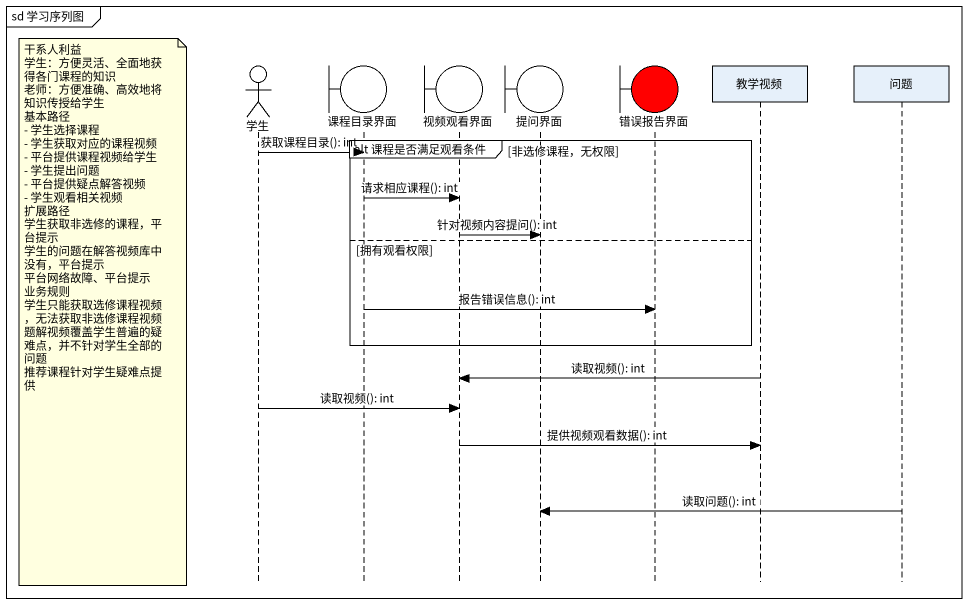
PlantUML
@startuml
mainframe sd 学习序列图
hide footbox
actor 学生
boundary 课程目录界面
boundary 视频观看界面
boundary 提问界面
boundary 错误报告界面 #FF0000
participant 教学视频
participant 问题

group alt 课程是否满足观看条件 [非选修课程，无权限]
  学生 -> 课程目录界面 : 获取课程目录(): int
  课程目录界面 -> 视频观看界面 : 请求相应课程(): int
  视频观看界面 -> 提问界面 : 针对视频内容提问(): int
else 拥有观看权限
  课程目录界面 -> 错误报告界面 : 报告错误信息(): int
  note left of 学生
    干系人利益
    学生：方便灵活、全面地获得各门课程的知识
    老师：方便准确、高效地将知识传授给学生
    基本路径
    - 学生选择课程
    - 学生获取对应的课程视频
    - 平台提供课程视频给学生
    - 学生提出问题
    - 平台提供疑点解答视频
    - 学生观看相关视频
    扩展路径
    学生获取非选修的课程，平台提示
    学生的问题在解答视频库中没有，平台提示
    平台网络故障、平台提示
    业务规则
    学生只能获取选修课程视频，无法获取非选修课程视频
    题解视频覆盖学生普遍的疑难点，并不针对学生全部的问题
    推荐课程针对学生疑难点提供
  end note
end
教学视频 -> 视频观看界面 : 读取视频(): int
学生 -> 视频观看界面 : 读取视频(): int
视频观看界面 -> 教学视频 : 提供视频观看数据(): int
问题 -> 提问界面 : 读取问题(): int
@enduml
